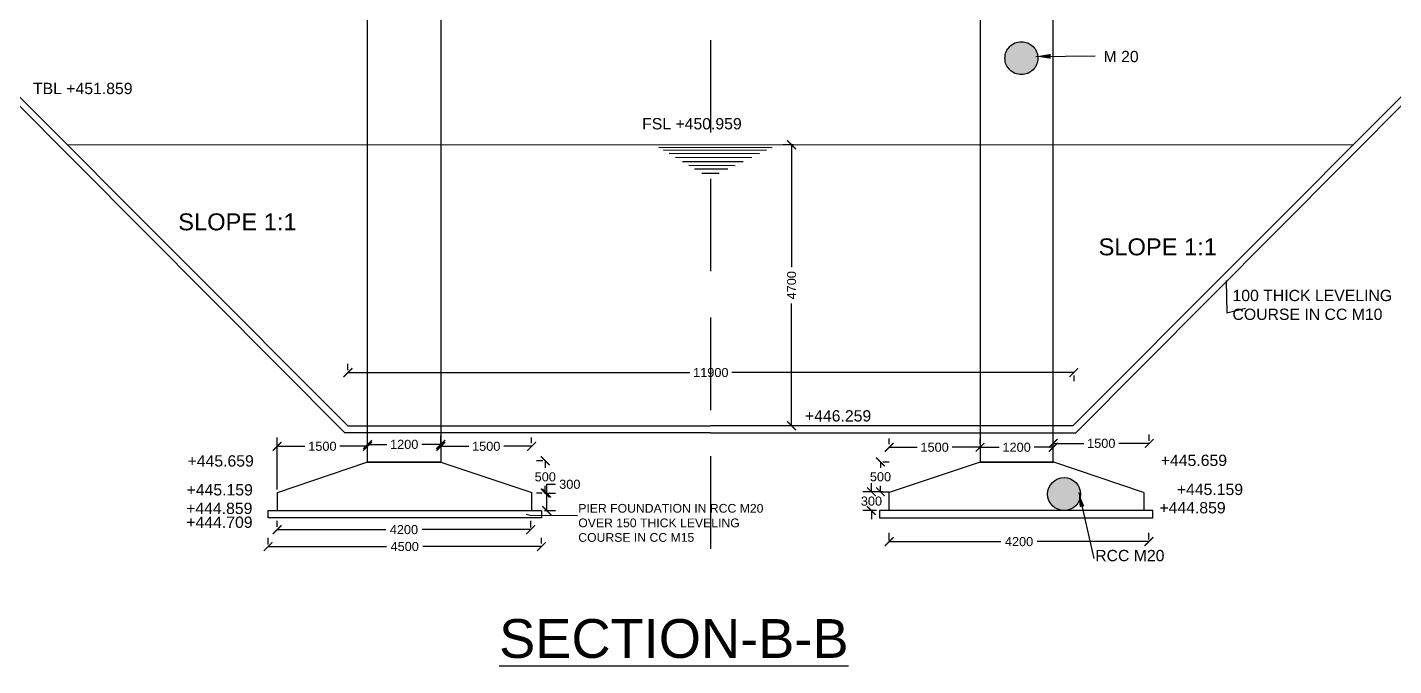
# Model space of a CAD drawing. Header units: inches. Extents: x 450 to 17534, y 459 to 10656.
# Drawn here: x 618.41 to 646.55, y 500.4 to 513.55 of the extents above; entities that cross this region are included whole.
import ezdxf

# ---------------------------------------------------------------- set-up
doc = ezdxf.new("R2010")
doc.units = ezdxf.units.IN
doc.header["$LTSCALE"] = 15
doc.header["$MEASUREMENT"] = 0
doc.linetypes.add('HIDDEN', pattern=[9.525, 6.35, -3.175])
for name, color, linetype in [('DIMENSION', 255, 'Continuous'), ('DRAWING', 7, 'Continuous'), ('HATCH', 7, 'Continuous'), ('TEXT', 255, 'Continuous')]:
    doc.layers.add(name, color=color, linetype=linetype)
doc.styles.get("Standard").update_dxf_attribs({"font": 'arial.ttf'})
doc.styles.add('TIMES NEW ROMAN', font='times.ttf')
doc.dimstyles.new('dig', dxfattribs={"dimtxt": 0.1875, "dimasz": 0.18, "dimexe": 0.18, "dimexo": 0.0625, "dimgap": 0.09, "dimtad": 0, "dimtih": 1, "dimtoh": 1, "dimdec": 4, "dimzin": 0, "dimdsep": 46, "dimtxsty": 'Standard', "dimblk": 'ARCHTICK', "dimcen": 0.09, "dimadec": 0, "dimazin": 0, "dimtfac": 1, "dimtdec": 4, "dimtofl": 0, "dimtmove": 0, "dimatfit": 3, "dimldrblk": 'ARCHTICK', "dimfxl": 1, "dimtolj": 1, "dimtzin": 0, "dimarcsym": 0})
doc.dimstyles.new('ISO-25', dxfattribs={"dimtxt": 0.636364, "dimasz": 1, "dimexe": 1.25, "dimexo": 0.625, "dimtad": 0, "dimtih": 1, "dimtoh": 1, "dimlfac": 100, "dimtxsty": 'TIMES NEW ROMAN', "dimcen": 2.5, "dimadec": 0, "dimazin": 0, "dimtfac": 1, "dimtmove": 0, "dimatfit": 3, "dimfxl": 1, "dimarcsym": 0})

# ---------------------------------------------------------------- blocks, each defined once
blk = doc.blocks.new('_ArchTick')
at = {"color": 0, "linetype": 'ByBlock', "const_width": 0.15}
blk.add_lwpolyline([(-0.5, -0.5), (0.5, 0.5)], dxfattribs=at)
blk = doc.blocks.new('*D53')
at = {"layer": 'Defpoints', "color": 0, "ltscale": 0.02, "transparency": 16777216}
for p in [(636.158, 504.899), (638.03, 504.899), (638.03, 504.899)]:
    blk.add_point(p, dxfattribs=at)
at = {"layer": 'HATCH', "color": 0, "lineweight": -2, "ltscale": 0.02, "transparency": 16777216}
for p, q in [((636.158, 504.961), (636.158, 505.079)), ((636.158, 504.899), (636.733, 504.899)), ((638.03, 504.899), (637.454, 504.899)), ((638.03, 504.961), (638.03, 505.079))]:
    blk.add_line(p, q, dxfattribs=at)
at = {"layer": 'HATCH', "color": 0, "lineweight": -2, "ltscale": 0.02, "transparency": 16777216, "xscale": 0.18, "yscale": 0.18, "zscale": 0.18, "rotation": 180}
blk.add_blockref('_ArchTick', (636.158, 504.899), dxfattribs=at)
at = {"layer": 'HATCH', "color": 0, "lineweight": -2, "ltscale": 0.02, "transparency": 16777216, "xscale": 0.18, "yscale": 0.18, "zscale": 0.18}
blk.add_blockref('_ArchTick', (638.03, 504.899), dxfattribs=at)
at = {"layer": 'HATCH', "color": 0, "ltscale": 0.02, "transparency": 16777216, "insert": (637.094, 504.899), "char_height": 0.1875, "attachment_point": 5}
blk.add_mtext('\\A1;1500', dxfattribs=at)
blk = doc.blocks.new('*D54')
at = {"layer": 'Defpoints', "color": 0, "ltscale": 0.02, "transparency": 16777216}
for p in [(638.03, 504.899), (639.537, 504.899), (639.537, 504.899)]:
    blk.add_point(p, dxfattribs=at)
at = {"layer": 'HATCH', "color": 0, "lineweight": -2, "ltscale": 0.02, "transparency": 16777216}
for p, q in [((638.03, 504.961), (638.03, 505.079)), ((638.03, 504.899), (638.422, 504.899)), ((639.537, 504.899), (639.144, 504.899)), ((639.537, 504.961), (639.537, 505.079))]:
    blk.add_line(p, q, dxfattribs=at)
at = {"layer": 'HATCH', "color": 0, "lineweight": -2, "ltscale": 0.02, "transparency": 16777216, "xscale": 0.18, "yscale": 0.18, "zscale": 0.18, "rotation": 180}
blk.add_blockref('_ArchTick', (638.03, 504.899), dxfattribs=at)
at = {"layer": 'HATCH', "color": 0, "lineweight": -2, "ltscale": 0.02, "transparency": 16777216, "xscale": 0.18, "yscale": 0.18, "zscale": 0.18}
blk.add_blockref('_ArchTick', (639.537, 504.899), dxfattribs=at)
at = {"layer": 'HATCH', "color": 0, "ltscale": 0.02, "transparency": 16777216, "insert": (638.783, 504.899), "char_height": 0.1875, "attachment_point": 5}
blk.add_mtext('\\A1;1200', dxfattribs=at)
blk = doc.blocks.new('*D55')
at = {"layer": 'Defpoints', "color": 0, "ltscale": 0.02, "transparency": 16777216}
for p in [(639.537, 504.899), (641.515, 504.98), (641.515, 504.968)]:
    blk.add_point(p, dxfattribs=at)
at = {"layer": 'HATCH', "color": 0, "lineweight": -2, "ltscale": 0.02, "transparency": 16777216}
for p, q in [((639.537, 504.961), (639.537, 505.16)), ((641.515, 505.031), (641.515, 505.16)), ((639.537, 504.98), (640.165, 504.98)), ((641.515, 504.98), (640.887, 504.98))]:
    blk.add_line(p, q, dxfattribs=at)
at = {"layer": 'HATCH', "color": 0, "lineweight": -2, "ltscale": 0.02, "transparency": 16777216, "xscale": 0.18, "yscale": 0.18, "zscale": 0.18, "rotation": 180}
blk.add_blockref('_ArchTick', (639.537, 504.98), dxfattribs=at)
at = {"layer": 'HATCH', "color": 0, "lineweight": -2, "ltscale": 0.02, "transparency": 16777216, "xscale": 0.18, "yscale": 0.18, "zscale": 0.18}
blk.add_blockref('_ArchTick', (641.515, 504.98), dxfattribs=at)
at = {"layer": 'HATCH', "color": 0, "ltscale": 0.02, "transparency": 16777216, "insert": (640.526, 504.98), "char_height": 0.1875, "attachment_point": 5}
blk.add_mtext('\\A1;1500', dxfattribs=at)
blk = doc.blocks.new('*D56')
at = {"layer": 'Defpoints', "color": 0, "ltscale": 0.02, "transparency": 16777216}
for p in [(635.967, 504.598), (635.962, 503.983), (635.979, 503.983)]:
    blk.add_point(p, dxfattribs=at)
at = {"layer": 'HATCH', "color": 0, "lineweight": -2, "ltscale": 0.02, "transparency": 16777216}
for p, q in [((635.979, 504.598), (635.979, 504.476)), ((636.03, 504.598), (636.159, 504.598)), ((635.979, 503.983), (635.979, 504.105)), ((636.024, 503.983), (636.159, 503.983))]:
    blk.add_line(p, q, dxfattribs=at)
at = {"layer": 'HATCH', "color": 0, "lineweight": -2, "ltscale": 0.02, "transparency": 16777216, "xscale": 0.18, "yscale": 0.18, "zscale": 0.18}
for p, rotation in [((635.979, 504.598), 90), ((635.979, 503.983), 270)]:
    blk.add_blockref('_ArchTick', p, dxfattribs=dict(at, rotation=rotation))
at = {"layer": 'HATCH', "color": 0, "ltscale": 0.02, "transparency": 16777216, "insert": (635.979, 504.291), "char_height": 0.1875, "attachment_point": 5}
blk.add_mtext('\\A1;500', dxfattribs=at)
blk = doc.blocks.new('*D57')
at = {"layer": 'Defpoints', "color": 0, "ltscale": 0.02, "transparency": 16777216}
for p in [(636.092, 503.983), (635.793, 503.595), (635.958, 503.595)]:
    blk.add_point(p, dxfattribs=at)
at = {"layer": 'HATCH', "color": 0, "lineweight": -2, "ltscale": 0.02, "transparency": 16777216}
for p, q in [((635.793, 503.983), (635.793, 504.163)), ((636.029, 503.983), (635.613, 503.983)), ((635.896, 503.595), (635.613, 503.595)), ((635.793, 503.595), (635.793, 503.415))]:
    blk.add_line(p, q, dxfattribs=at)
at = {"layer": 'HATCH', "color": 0, "lineweight": -2, "ltscale": 0.02, "transparency": 16777216, "xscale": 0.18, "yscale": 0.18, "zscale": 0.18}
for p, rotation in [((635.793, 503.983), 270), ((635.793, 503.595), 90)]:
    blk.add_blockref('_ArchTick', p, dxfattribs=dict(at, rotation=rotation))
at = {"layer": 'HATCH', "color": 0, "ltscale": 0.02, "transparency": 16777216, "insert": (635.793, 503.789), "char_height": 0.1875, "attachment_point": 5}
blk.add_mtext('\\A1;300', dxfattribs=at)
blk = doc.blocks.new('*D58')
at = {"layer": 'Defpoints', "color": 0, "ltscale": 0.02, "transparency": 16777216}
for p in [(636.158, 502.914), (641.508, 502.955), (641.508, 502.937)]:
    blk.add_point(p, dxfattribs=at)
at = {"layer": 'HATCH', "color": 0, "lineweight": -2, "ltscale": 0.02, "transparency": 16777216}
for p, q in [((636.158, 502.976), (636.158, 503.135)), ((636.158, 502.955), (638.459, 502.955)), ((641.508, 502.955), (639.206, 502.955)), ((641.508, 503), (641.508, 503.135))]:
    blk.add_line(p, q, dxfattribs=at)
at = {"layer": 'HATCH', "color": 0, "lineweight": -2, "ltscale": 0.02, "transparency": 16777216, "xscale": 0.18, "yscale": 0.18, "zscale": 0.18, "rotation": 180}
blk.add_blockref('_ArchTick', (636.158, 502.955), dxfattribs=at)
at = {"layer": 'HATCH', "color": 0, "lineweight": -2, "ltscale": 0.02, "transparency": 16777216, "xscale": 0.18, "yscale": 0.18, "zscale": 0.18}
blk.add_blockref('_ArchTick', (641.508, 502.955), dxfattribs=at)
at = {"layer": 'HATCH', "color": 0, "ltscale": 0.02, "transparency": 16777216, "insert": (638.833, 502.955), "char_height": 0.1875, "attachment_point": 5}
blk.add_mtext('\\A1;4200', dxfattribs=at)
blk = doc.blocks.new('*D59')
at = {"layer": 'Defpoints', "color": 0, "ltscale": 0.02, "transparency": 16777216}
for p in [(625.012, 506.424), (639.959, 506.439), (639.959, 506.438)]:
    blk.add_point(p, dxfattribs=at)
at = {"layer": 'HATCH', "color": 0, "lineweight": -2, "ltscale": 0.02, "transparency": 16777216}
for p, q in [((625.012, 506.487), (625.012, 506.618)), ((625.012, 506.438), (632.052, 506.438)), ((639.959, 506.438), (632.919, 506.438)), ((639.959, 506.377), (639.959, 506.258))]:
    blk.add_line(p, q, dxfattribs=at)
at = {"layer": 'HATCH', "color": 0, "lineweight": -2, "ltscale": 0.02, "transparency": 16777216, "xscale": 0.18, "yscale": 0.18, "zscale": 0.18, "rotation": 180}
blk.add_blockref('_ArchTick', (625.012, 506.438), dxfattribs=at)
at = {"layer": 'HATCH', "color": 0, "lineweight": -2, "ltscale": 0.02, "transparency": 16777216, "xscale": 0.18, "yscale": 0.18, "zscale": 0.18}
blk.add_blockref('_ArchTick', (639.959, 506.438), dxfattribs=at)
at = {"layer": 'HATCH', "color": 0, "ltscale": 0.02, "transparency": 16777216, "insert": (632.485, 506.438), "char_height": 0.1875, "attachment_point": 5}
blk.add_mtext('\\A1;11900', dxfattribs=at)
blk = doc.blocks.new('*D60')
at = {"layer": 'Defpoints', "color": 0, "ltscale": 0.02, "transparency": 16777216}
for p in [(634.148, 511.132), (634.242, 511.132), (634.243, 505.342)]:
    blk.add_point(p, dxfattribs=at)
at = {"layer": 'HATCH', "color": 0, "lineweight": -2, "ltscale": 0.02, "transparency": 16777216}
for p, q in [((634.18, 511.132), (633.968, 511.132)), ((634.148, 511.132), (634.148, 508.61)), ((634.148, 505.342), (634.148, 507.863)), ((634.181, 505.342), (633.968, 505.342))]:
    blk.add_line(p, q, dxfattribs=at)
at = {"layer": 'HATCH', "color": 0, "lineweight": -2, "ltscale": 0.02, "transparency": 16777216, "xscale": 0.18, "yscale": 0.18, "zscale": 0.18}
for p, rotation in [((634.148, 511.132), 90), ((634.148, 505.342), 270)]:
    blk.add_blockref('_ArchTick', p, dxfattribs=dict(at, rotation=rotation))
at = {"layer": 'HATCH', "color": 0, "ltscale": 0.02, "transparency": 16777216, "insert": (634.148, 508.237), "char_height": 0.1875, "attachment_point": 5, "rotation": 90}
blk.add_mtext('\\A1;4700', dxfattribs=at)
blk = doc.blocks.new('*D61')
at = {"layer": 'Defpoints', "color": 0, "ltscale": 0.02, "transparency": 16777216}
for p in [(625.416, 504.919), (625.416, 504.594), (623.553, 503.969)]:
    blk.add_point(p, dxfattribs=at)
at = {"layer": 'HATCH', "color": 0, "lineweight": -2, "ltscale": 0.02, "transparency": 16777216}
for p, q in [((623.553, 504.031), (623.553, 505.099)), ((623.553, 504.919), (624.124, 504.919)), ((625.416, 504.919), (624.845, 504.919)), ((625.416, 504.657), (625.416, 505.099))]:
    blk.add_line(p, q, dxfattribs=at)
at = {"layer": 'HATCH', "color": 0, "lineweight": -2, "ltscale": 0.02, "transparency": 16777216, "xscale": 0.18, "yscale": 0.18, "zscale": 0.18, "rotation": 180}
blk.add_blockref('_ArchTick', (623.553, 504.919), dxfattribs=at)
at = {"layer": 'HATCH', "color": 0, "lineweight": -2, "ltscale": 0.02, "transparency": 16777216, "xscale": 0.18, "yscale": 0.18, "zscale": 0.18}
blk.add_blockref('_ArchTick', (625.416, 504.919), dxfattribs=at)
at = {"layer": 'HATCH', "color": 0, "ltscale": 0.02, "transparency": 16777216, "insert": (624.485, 504.919), "char_height": 0.1875, "attachment_point": 5}
blk.add_mtext('\\A1;1500', dxfattribs=at)
blk = doc.blocks.new('*D62')
at = {"layer": 'Defpoints', "color": 0, "ltscale": 0.02, "transparency": 16777216}
for p in [(625.416, 504.919), (626.923, 504.958), (626.923, 504.919)]:
    blk.add_point(p, dxfattribs=at)
at = {"layer": 'HATCH', "color": 0, "lineweight": -2, "ltscale": 0.02, "transparency": 16777216}
for p, q in [((625.416, 504.981), (625.416, 505.138)), ((626.923, 504.981), (626.923, 505.138)), ((625.416, 504.958), (625.809, 504.958)), ((626.923, 504.958), (626.53, 504.958))]:
    blk.add_line(p, q, dxfattribs=at)
at = {"layer": 'HATCH', "color": 0, "lineweight": -2, "ltscale": 0.02, "transparency": 16777216, "xscale": 0.18, "yscale": 0.18, "zscale": 0.18, "rotation": 180}
blk.add_blockref('_ArchTick', (625.416, 504.958), dxfattribs=at)
at = {"layer": 'HATCH', "color": 0, "lineweight": -2, "ltscale": 0.02, "transparency": 16777216, "xscale": 0.18, "yscale": 0.18, "zscale": 0.18}
blk.add_blockref('_ArchTick', (626.923, 504.958), dxfattribs=at)
at = {"layer": 'HATCH', "color": 0, "ltscale": 0.02, "transparency": 16777216, "insert": (626.17, 504.958), "char_height": 0.1875, "attachment_point": 5}
blk.add_mtext('\\A1;1200', dxfattribs=at)
blk = doc.blocks.new('*D63')
at = {"layer": 'Defpoints', "color": 0, "ltscale": 0.02, "transparency": 16777216}
for p in [(626.923, 504.919), (628.795, 504.919), (628.795, 504.919)]:
    blk.add_point(p, dxfattribs=at)
at = {"layer": 'HATCH', "color": 0, "lineweight": -2, "ltscale": 0.02, "transparency": 16777216}
for p, q in [((626.923, 504.981), (626.923, 505.099)), ((626.923, 504.919), (627.498, 504.919)), ((628.795, 504.919), (628.22, 504.919)), ((628.795, 504.981), (628.795, 505.099))]:
    blk.add_line(p, q, dxfattribs=at)
at = {"layer": 'HATCH', "color": 0, "lineweight": -2, "ltscale": 0.02, "transparency": 16777216, "xscale": 0.18, "yscale": 0.18, "zscale": 0.18, "rotation": 180}
blk.add_blockref('_ArchTick', (626.923, 504.919), dxfattribs=at)
at = {"layer": 'HATCH', "color": 0, "lineweight": -2, "ltscale": 0.02, "transparency": 16777216, "xscale": 0.18, "yscale": 0.18, "zscale": 0.18}
blk.add_blockref('_ArchTick', (628.795, 504.919), dxfattribs=at)
at = {"layer": 'HATCH', "color": 0, "ltscale": 0.02, "transparency": 16777216, "insert": (627.859, 504.919), "char_height": 0.1875, "attachment_point": 5}
blk.add_mtext('\\A1;1500', dxfattribs=at)
blk = doc.blocks.new('*D64')
at = {"layer": 'Defpoints', "color": 0, "ltscale": 0.02, "transparency": 16777216}
for p in [(629.075, 504.622), (629.087, 504.622), (629.075, 503.956)]:
    blk.add_point(p, dxfattribs=at)
at = {"layer": 'HATCH', "color": 0, "lineweight": -2, "ltscale": 0.02, "transparency": 16777216}
for p, q in [((629.025, 504.622), (628.895, 504.622)), ((629.075, 504.622), (629.075, 504.475)), ((629.075, 503.956), (629.075, 504.103)), ((629.012, 503.956), (628.895, 503.956))]:
    blk.add_line(p, q, dxfattribs=at)
at = {"layer": 'HATCH', "color": 0, "lineweight": -2, "ltscale": 0.02, "transparency": 16777216, "xscale": 0.18, "yscale": 0.18, "zscale": 0.18}
for p, rotation in [((629.075, 504.622), 90), ((629.075, 503.956), 270)]:
    blk.add_blockref('_ArchTick', p, dxfattribs=dict(at, rotation=rotation))
at = {"layer": 'HATCH', "color": 0, "ltscale": 0.02, "transparency": 16777216, "insert": (629.075, 504.289), "char_height": 0.1875, "attachment_point": 5}
blk.add_mtext('\\A1;500', dxfattribs=at)
blk = doc.blocks.new('*D65')
at = {"layer": 'Defpoints', "color": 0, "ltscale": 0.02, "transparency": 16777216}
for p in [(628.995, 503.956), (629.105, 503.956), (628.995, 503.595)]:
    blk.add_point(p, dxfattribs=at)
at = {"layer": 'HATCH', "color": 0, "lineweight": -2, "ltscale": 0.02, "transparency": 16777216}
for p, q in [((629.105, 503.956), (629.105, 504.136)), ((629.105, 504.136), (629.285, 504.136)), ((629.057, 503.956), (629.285, 503.956)), ((629.105, 503.595), (629.105, 503.956)), ((629.057, 503.595), (629.285, 503.595))]:
    blk.add_line(p, q, dxfattribs=at)
at = {"layer": 'HATCH', "color": 0, "lineweight": -2, "ltscale": 0.02, "transparency": 16777216, "xscale": 0.18, "yscale": 0.18, "zscale": 0.18}
for p, rotation in [((629.105, 503.956), 90), ((629.105, 503.595), 270)]:
    blk.add_blockref('_ArchTick', p, dxfattribs=dict(at, rotation=rotation))
at = {"layer": 'HATCH', "color": 0, "ltscale": 0.02, "transparency": 16777216, "insert": (629.581, 504.136), "char_height": 0.1875, "attachment_point": 5}
blk.add_mtext('\\A1;300', dxfattribs=at)
blk = doc.blocks.new('*D66')
at = {"layer": 'Defpoints', "color": 0, "ltscale": 0.02, "transparency": 16777216}
for p in [(623.553, 503.196), (628.775, 503.202), (628.775, 503.184)]:
    blk.add_point(p, dxfattribs=at)
at = {"layer": 'HATCH', "color": 0, "lineweight": -2, "ltscale": 0.02, "transparency": 16777216}
for p, q in [((623.553, 503.258), (623.553, 503.382)), ((623.553, 503.202), (625.791, 503.202)), ((628.775, 503.202), (626.538, 503.202)), ((628.775, 503.246), (628.775, 503.382))]:
    blk.add_line(p, q, dxfattribs=at)
at = {"layer": 'HATCH', "color": 0, "lineweight": -2, "ltscale": 0.02, "transparency": 16777216, "xscale": 0.18, "yscale": 0.18, "zscale": 0.18, "rotation": 180}
blk.add_blockref('_ArchTick', (623.553, 503.202), dxfattribs=at)
at = {"layer": 'HATCH', "color": 0, "lineweight": -2, "ltscale": 0.02, "transparency": 16777216, "xscale": 0.18, "yscale": 0.18, "zscale": 0.18}
blk.add_blockref('_ArchTick', (628.775, 503.202), dxfattribs=at)
at = {"layer": 'HATCH', "color": 0, "ltscale": 0.02, "transparency": 16777216, "insert": (626.164, 503.202), "char_height": 0.1875, "attachment_point": 5}
blk.add_mtext('\\A1;4200', dxfattribs=at)
blk = doc.blocks.new('*D67')
at = {"layer": 'Defpoints', "color": 0, "ltscale": 0.02, "transparency": 16777216}
for p in [(623.366, 502.835), (628.995, 502.854), (628.995, 502.854)]:
    blk.add_point(p, dxfattribs=at)
at = {"layer": 'HATCH', "color": 0, "lineweight": -2, "ltscale": 0.02, "transparency": 16777216}
for p, q in [((623.366, 502.898), (623.366, 503.034)), ((628.995, 502.916), (628.995, 503.034)), ((623.366, 502.854), (625.807, 502.854)), ((628.995, 502.854), (626.554, 502.854))]:
    blk.add_line(p, q, dxfattribs=at)
at = {"layer": 'HATCH', "color": 0, "lineweight": -2, "ltscale": 0.02, "transparency": 16777216, "xscale": 0.18, "yscale": 0.18, "zscale": 0.18, "rotation": 180}
blk.add_blockref('_ArchTick', (623.366, 502.854), dxfattribs=at)
at = {"layer": 'HATCH', "color": 0, "lineweight": -2, "ltscale": 0.02, "transparency": 16777216, "xscale": 0.18, "yscale": 0.18, "zscale": 0.18}
blk.add_blockref('_ArchTick', (628.995, 502.854), dxfattribs=at)
at = {"layer": 'HATCH', "color": 0, "ltscale": 0.02, "transparency": 16777216, "insert": (626.18, 502.854), "char_height": 0.1875, "attachment_point": 5}
blk.add_mtext('\\A1;4500', dxfattribs=at)

msp = doc.modelspace()

# ---------------------------------------------------------------- hatches: boundary and pattern name
at = {"layer": 'HATCH', "linetype": 'HIDDEN'}
h = msp.add_hatch(dxfattribs=at)
h.set_pattern_fill('AR-CONC', color=256, scale=0.018017, style=0)
h.set_pattern_definition([(50, (0, 0), (0.129227675, -0.011305957), [0.013512636, -0.148638994]), (355, (0, 0), (-0.024998617, 0.135521312), [0.010810109, -0.118911195]), (100.451444, (0.01077, -0.00094), (0.104229058, 0.124215354), [0.011483973, -0.126323707]), (46.1842, (0, 0.03603), (0.192283246, -0.029821357), [0.020268954, -0.22295849]), (96.635635, (0.01602, 0.03355), (0.16839662, 0.175505465), [0.01722597, -0.189485667]), (351.184164, (0, 0.03603), (0.16839662, 0.175505465), [0.016215163, -0.178366793]), (21, (0.01802, 0.02703), (0.107543835, -0.072539233), [0.013512636, -0.148638994]), (326, (0.01802, 0.02703), (0.043837753, 0.13064918), [0.010810109, -0.118911195]), (71.451445, (0.02698, 0.02098), (0.151381587, 0.058109947), [0.011483973, -0.126323707]), (37.5, (0, 0), (0.0021908226, 0.059976979), [0, -0.1174698475, 0, -0.12071288, 0, -0.1193616165]), (7.5, (0, 0), (0.047396838, 0.0710605577), [0, -0.0688243585, 0, -0.1147673203, 0, -0.0454925406]), (327.5, (-0.040178, 0), (0.0961779757, -0.004063677), [0, -0.0450421194, 0, -0.1405314126, 0, -0.1864743744]), (317.5, (-0.058194, 0), (0.105071764, 0.018035762), [0, -0.058554755, 0, -0.093327271, 0, -0.132423831])])
h.paths.add_polyline_path([(638.54198, 512.91534, 1), (639.22077, 512.91534, 1)])
h.paths.add_polyline_path([(640.1002, 503.9342, 1), (639.42142, 503.9342, 1)])

# ---------------------------------------------------------------- linework, layer by layer
at = {"layer": 'DIMENSION', "ltscale": 0.02}
msp.add_lwpolyline([(628.68303, 503.52244), (628.76074, 503.50348), (629.74038, 503.49288)], dxfattribs=at)
at = {"layer": 'DRAWING', "ltscale": 0.02}
for p, q in [((623.55709, 503.96887), (625.40119, 504.59402)), ((625.40119, 504.59402), (626.92316, 504.59402)), ((626.92316, 504.59402), (628.79524, 503.96887)), ((638.02966, 504.59402), (636.15757, 503.96887)), ((639.55163, 504.59402), (638.02966, 504.59402)), ((641.39572, 503.96887), (639.55163, 504.59402)), ((623.55315, 503.96887), (623.55315, 503.59482)), ((628.79524, 503.59482), (628.79524, 503.96887)), ((636.15757, 503.59482), (636.15757, 503.96887)), ((641.39967, 503.96887), (641.39967, 503.59482)), ((623.55315, 503.59482), (628.79524, 503.59482)), ((641.39967, 503.59482), (636.15757, 503.59482))]:
    msp.add_line(p, q, dxfattribs=at)
at = {"layer": 'DRAWING', "linetype": 'HIDDEN', "ltscale": 0.02}
msp.add_lwpolyline([(632.47641, 521.8589), (632.47641, 502.78265)], dxfattribs=at)
at = {"layer": 'DRAWING', "ltscale": 0.02}
for points in [[(626.92316, 517.1797), (626.92316, 504.59402), (625.41617, 504.59402), (625.41617, 517.1797)], [(638.02966, 517.1797), (638.02966, 504.59402), (639.53664, 504.59402), (639.53664, 517.1797)], [(632.47641, 505.19924), (624.94985, 505.19924), (618.04235, 512.13961), (617.33758, 512.13961), (617.33758, 512.26929), (618.09624, 512.26929), (625.01129, 505.34196), (632.47321, 505.34196)], [(632.47641, 505.19924), (640.00297, 505.19924), (646.91047, 512.13961), (647.61524, 512.13961), (647.61524, 512.26929), (646.85658, 512.26929), (639.94152, 505.34196), (632.4796, 505.34196)], [(619.23474, 511.12876), (645.72334, 511.13404)], [(643.10113, 508.33626), (643.1097, 507.67115), (643.49706, 507.76371)]]:
    msp.add_lwpolyline(points, dxfattribs=at)
for points in [[(623.36598, 503.59482), (628.99478, 503.59482), (628.99478, 503.44615), (623.36598, 503.44615)], [(641.58684, 503.59482), (635.95803, 503.59482), (635.95803, 503.44615), (641.58684, 503.44615)]]:
    msp.add_lwpolyline(points, close=True, dxfattribs=at)
at = {"layer": 'HATCH', "ltscale": 0.02}
for points in [[(631.41605, 511.08191), (633.74597, 511.07469)], [(631.50753, 511.02661), (633.63281, 511.02002)], [(631.6262, 510.95487), (633.48602, 510.9491)], [(631.75497, 510.87703), (633.32674, 510.87216)], [(631.89977, 510.7895), (633.14762, 510.78563)], [(632.03132, 510.70997), (632.98489, 510.70701)], [(632.15185, 510.63712), (632.83581, 510.63499)], [(632.29723, 510.54923), (632.65598, 510.54812)]]:
    msp.add_lwpolyline(points, dxfattribs=at)
at = {"layer": 'HATCH', "linetype": 'HIDDEN'}
msp.add_circle((638.88137, 512.91534), 0.33939, dxfattribs=at)
at = {"layer": 'HATCH', "ltscale": 0.02}
msp.add_circle((639.76081, 503.9342), 0.33939, dxfattribs=at)

# ---------------------------------------------------------------- texts
msp.add_text('%%USECTION-B-B', height=0.7996954).set_placement((628.12386, 500.55984))
at = {"layer": 'TEXT', "attachment_point": 1}
for s, insert, char_height, width in [(' M 20', (640.48345, 513.06603), 0.232639, 0.8601776), (' TBL +451.859', (618.43378, 512.40737), 0.2326387, 2.3103196), ('FSL +450.959', (631.07037, 511.68089), 0.2326387, 2.3103196), ('SLOPE 1:1', (621.51613, 509.71757), 0.348958, 3.3136104), ('SLOPE 1:1', (640.47038, 509.20266), 0.348958, 3.3136104), ('100 THICK LEVELING COURSE IN CC M10', (643.22926, 508.14296), 0.2326387, 3.4514203), ('  +446.259', (634.24321, 505.66261), 0.232639, 1.8896533), ('  +445.659', (621.52736, 504.73454), 0.232639, 1.8896533), ('  +445.659', (641.57167, 504.7466), 0.232639, 1.8896533), ('  +445.159', (621.50749, 504.13964), 0.232639, 1.8896533), ('  +445.159', (641.9019, 504.14764), 0.232639, 1.8896533), ('  +444.859', (621.49869, 503.75782), 0.232639, 1.8896533), ('PIER FOUNDATION IN RCC M20 OVER 150 THICK LEVELING COURSE IN CC M15', (629.75504, 503.73191), 0.18, 3.8312609), ('  +444.859', (641.543, 503.76989), 0.232639, 1.8896533), ('  +444.709', (621.50247, 503.47147), 0.232639, 1.8896533), ('RCC M20', (640.40162, 502.7849), 0.232639, 1.4195571)]:
    msp.add_mtext(s, dxfattribs=dict(at, insert=insert, char_height=char_height, width=width))

# ---------------------------------------------------------------- dimensions: what is measured, and where the dimension line sits
at = {"layer": 'HATCH', "ltscale": 0.02}
dim = msp.add_linear_dim(base=(634.14758, 511.13175), p1=(634.24321, 505.34196), p2=(634.24205, 511.13175), angle=90, text='4700', dimstyle='dig', dxfattribs=at)
dim.commit()
dim.dimension.update_dxf_attribs({"geometry": '*D60', "text_midpoint": (634.14758, 508.23685), "text_rotation": 90})
for base, p1, p2, text, picture, middle in [((639.95878, 506.43844), (625.01175, 506.42408), (639.95878, 506.43912), '11900', '*D59', (632.48526, 506.43844)), ((626.92316, 504.95794), (625.41617, 504.91895), (626.92316, 504.91895), '1200', '*D62', (626.16966, 504.95794)), ((641.51483, 504.9796), (639.53664, 504.89897), (641.51483, 504.96807), '1500', '*D55', (640.52574, 504.9796)), ((625.41617, 504.91895), (623.55315, 503.96887), (625.41617, 504.59402), '1500', '*D61', (624.48466, 504.91895)), ((628.79524, 504.91895), (626.92316, 504.91895), (628.79524, 504.91895), '1500', '*D63', (627.8592, 504.91895)), ((638.02966, 504.89897), (636.15757, 504.89897), (638.02966, 504.89897), '1500', '*D53', (637.09362, 504.89897)), ((639.53664, 504.89897), (638.02966, 504.89897), (639.53664, 504.89897), '1200', '*D54', (638.78315, 504.89897)), ((628.77528, 503.20205), (623.55315, 503.19595), (628.77528, 503.18372), '4200', '*D66', (626.16421, 503.20205)), ((628.99478, 502.85356), (623.36598, 502.83523), (628.99478, 502.85356), '4500', '*D67', (626.18038, 502.85356)), ((641.50805, 502.95453), (636.15757, 502.91367), (641.50805, 502.93702), '4200', '*D58', (638.83281, 502.95453))]:
    dim = msp.add_linear_dim(base=base, p1=p1, p2=p2, text=text, dimstyle='dig', dxfattribs=at)
    dim.commit()
    dim.dimension.update_dxf_attribs({"geometry": picture, "text_midpoint": middle})
for base, p1, p2, text, picture, middle in [((629.07491, 504.62229), (629.07491, 503.95585), (629.08716, 504.62229), '500', '*D64', (629.07491, 504.28907)), ((635.9791, 503.98348), (635.96747, 504.59805), (635.96166, 503.98348), '500', '*D56', (635.9791, 504.29076)), ((635.79333, 503.59482), (636.09163, 503.98348), (635.95803, 503.59482), '300', '*D57', (635.79333, 503.78915))]:
    dim = msp.add_linear_dim(base=base, p1=p1, p2=p2, angle=90, text=text, dimstyle='dig', dxfattribs=at)
    dim.commit()
    dim.dimension.update_dxf_attribs({"geometry": picture, "text_midpoint": middle})
dim = msp.add_linear_dim(base=(629.10456, 503.95585), p1=(628.99478, 503.59482), p2=(628.99478, 503.95585), angle=90, text='300', dimstyle='dig', dxfattribs=at)
dim.commit()
dim.dimension.update_dxf_attribs({"geometry": '*D65', "text_midpoint": (629.58131, 504.13585), "dimtype": 160})

# ---------------------------------------------------------------- leaders
at = {"layer": 'TEXT', "ltscale": 0.02}
for points in [[(639.18177, 512.9505), (640.40149, 512.96303)], [(640.06121, 503.96936), (640.37636, 502.60502)]]:
    msp.add_leader(points, dimstyle='ISO-25', override={"dimasz": 0.3, "dimgap": 0.625, "dimtad": 0}, dxfattribs=at)

doc.saveas('drawing.dxf')
